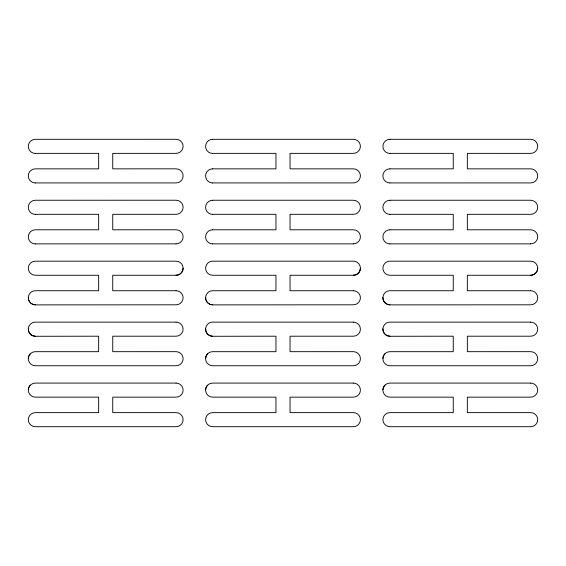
<?xml version="1.0" encoding="UTF-8"?>
<svg xmlns="http://www.w3.org/2000/svg" width="566" height="566" viewBox="0 0 566 566"><rect width="100%" height="100%" fill="white"/><g stroke="black" fill="none" stroke-linecap="round" stroke-linejoin="round"><path stroke-width="0.85" d="M212.632 139.3L353.347 139.3A7.047 7.047 0 0 1 360.408 146.325A7.047 7.047 0 0 1 353.347 153.372L290.047 153.365L290.047 168.845L353.347 168.845A7.047 7.047 0 0 1 360.408 175.877A7.047 7.047 0 0 1 353.347 182.924L212.632 182.917M389.932 139.3L530.646 139.3A7.047 7.047 0 0 1 537.707 146.325A7.047 7.047 0 0 1 530.646 153.372L467.346 153.365L467.346 168.845L530.646 168.845A7.047 7.047 0 0 1 537.707 175.877A7.047 7.047 0 0 1 530.646 182.924L389.932 182.917M35.333 153.365L98.654 153.365L98.654 168.845L35.333 168.845A7.075 7.075 0 0 0 28.293 175.892A7.075 7.075 0 0 0 35.333 182.988M212.632 153.365L275.953 153.365L275.953 168.845L212.632 168.845M389.932 153.365L453.253 153.365L453.253 168.845L389.932 168.845M35.333 182.917L176.047 182.917A7.047 7.047 0 0 0 183.108 175.877A7.047 7.047 0 0 0 176.047 168.831L112.747 168.845L112.747 153.365L176.047 153.365A7.047 7.047 0 0 0 183.108 146.325A7.047 7.047 0 0 0 176.047 139.286L35.333 139.3A7.075 7.075 0 0 0 28.293 146.346A7.075 7.075 0 0 0 35.333 153.443M212.632 200.244L353.347 200.244A7.047 7.047 0 0 1 360.408 207.276A7.047 7.047 0 0 1 353.347 214.316L290.047 214.316L290.047 229.796L353.347 229.796A7.047 7.047 0 0 1 360.408 236.821A7.047 7.047 0 0 1 353.347 243.868M389.932 200.244L530.646 200.244A7.047 7.047 0 0 1 537.707 207.276A7.047 7.047 0 0 1 530.646 214.316L467.346 214.316L467.346 229.796L530.646 229.796A7.047 7.047 0 0 1 537.707 236.821A7.047 7.047 0 0 1 530.646 243.868M35.333 214.316L98.654 214.316L98.654 229.796L35.333 229.796A7.075 7.075 0 0 0 28.293 236.843A7.075 7.075 0 0 0 35.333 243.939M212.632 214.316L275.953 214.316L275.953 229.796L212.632 229.796M389.932 214.316L453.253 214.316L453.253 229.796L389.932 229.796M35.333 243.861L176.047 243.861M212.632 243.861L353.347 243.861M389.932 243.861L530.646 243.861M176.047 290.74L112.747 290.74L112.747 275.26L176.047 275.26A7.047 7.047 0 0 0 183.115 268.227A7.047 7.047 0 0 0 176.047 261.174L35.333 261.188A7.011 7.011 0 0 0 30.373 263.24A7.033 7.033 0 0 0 35.333 275.26L98.654 275.26L98.654 290.74L35.333 290.74A7.033 7.033 0 0 0 30.366 292.799A7.075 7.075 0 0 0 35.333 304.883L176.047 304.812A7.047 7.047 0 0 0 183.108 297.773A7.047 7.047 0 0 0 176.047 290.726M353.347 290.74L290.047 290.74L290.047 275.26L353.347 275.26A7.047 7.047 0 0 0 360.408 268.227A7.047 7.047 0 0 0 353.347 261.174L212.632 261.188A7.011 7.011 0 0 0 207.665 263.24A7.033 7.033 0 0 0 212.632 275.26L275.953 275.26L275.953 290.74L212.632 290.74A7.033 7.033 0 0 0 207.665 292.799A7.075 7.075 0 0 0 212.632 304.883L353.347 304.812A7.047 7.047 0 0 0 360.408 297.773A7.047 7.047 0 0 0 353.347 290.726M530.646 290.74L467.346 290.74L467.346 275.26L530.646 275.26A7.047 7.047 0 0 0 537.707 268.227A7.047 7.047 0 0 0 530.646 261.174L389.932 261.188A7.011 7.011 0 0 0 384.965 263.24A7.033 7.033 0 0 0 389.932 275.26L453.253 275.26L453.253 290.74L389.932 290.74A7.033 7.033 0 0 0 384.965 292.799A7.075 7.075 0 0 0 389.932 304.883L530.646 304.812A7.047 7.047 0 0 0 537.707 297.773A7.047 7.047 0 0 0 530.646 290.726M176.047 322.139L35.333 322.139A7.033 7.033 0 0 0 30.366 324.198A7.075 7.075 0 0 0 35.333 336.282L98.654 336.204L98.654 351.684L35.333 351.684A7.033 7.033 0 0 0 28.307 358.717A7.033 7.033 0 0 0 35.333 365.756L176.047 365.756A7.047 7.047 0 0 0 183.108 358.717A7.047 7.047 0 0 0 176.047 351.67L112.747 351.684L112.747 336.204L176.047 336.204A7.047 7.047 0 0 0 183.108 329.164A7.047 7.047 0 0 0 176.047 322.125M353.347 322.139L212.632 322.139A7.033 7.033 0 0 0 207.665 324.198A7.075 7.075 0 0 0 212.632 336.282L275.953 336.204L275.953 351.684L212.632 351.684A7.033 7.033 0 0 0 205.6 358.717A7.033 7.033 0 0 0 212.632 365.756L353.347 365.756A7.047 7.047 0 0 0 360.408 358.717A7.047 7.047 0 0 0 353.347 351.67L290.047 351.684L290.047 336.204L353.347 336.204A7.047 7.047 0 0 0 360.408 329.164A7.047 7.047 0 0 0 353.347 322.125M530.646 322.139L389.932 322.139A7.033 7.033 0 0 0 384.965 324.198A7.075 7.075 0 0 0 389.932 336.282L453.253 336.204L453.253 351.684L389.932 351.684A7.033 7.033 0 0 0 382.899 358.717A7.033 7.033 0 0 0 389.932 365.756L530.646 365.756A7.047 7.047 0 0 0 537.707 358.717A7.047 7.047 0 0 0 530.646 351.67L467.346 351.684L467.346 336.204L530.646 336.204A7.047 7.047 0 0 0 537.707 329.164A7.047 7.047 0 0 0 530.646 322.125M28.3 389.755A7.117 7.117 0 0 1 30.38 385.142M382.892 389.755A7.117 7.117 0 0 1 384.979 385.142M205.592 389.755A7.117 7.117 0 0 1 207.68 385.142M212.632 153.443A7.075 7.075 0 0 1 205.592 146.346A7.075 7.075 0 0 1 212.675 139.293M212.632 182.988A7.075 7.075 0 0 1 205.592 175.892A7.075 7.075 0 0 1 212.675 168.838M389.932 153.443A7.075 7.075 0 0 1 382.892 146.346A7.075 7.075 0 0 1 389.974 139.293M389.932 182.988A7.075 7.075 0 0 1 382.892 175.892A7.075 7.075 0 0 1 389.974 168.838M212.632 214.387A7.075 7.075 0 0 1 205.592 207.29A7.075 7.075 0 0 1 212.675 200.237M212.632 243.939A7.075 7.075 0 0 1 205.592 236.843A7.075 7.075 0 0 1 212.675 229.789M389.932 214.387A7.075 7.075 0 0 1 382.892 207.29A7.075 7.075 0 0 1 389.974 200.237M389.932 243.939A7.075 7.075 0 0 1 382.892 236.843A7.075 7.075 0 0 1 389.974 229.789M176.047 243.868A7.047 7.047 0 0 0 183.108 236.821A7.047 7.047 0 0 0 176.047 229.782L112.747 229.796L112.747 214.316L176.047 214.316A7.047 7.047 0 0 0 183.108 207.276A7.047 7.047 0 0 0 176.047 200.23L35.333 200.244A7.075 7.075 0 0 0 28.293 207.29A7.075 7.075 0 0 0 35.333 214.387M28.3 358.363A7.117 7.117 0 0 1 30.38 353.743M35.333 336.204A7.033 7.033 0 0 1 28.314 328.811M382.892 358.363A7.117 7.117 0 0 1 384.979 353.743M389.932 336.204A7.033 7.033 0 0 1 382.906 328.811M205.592 358.363A7.117 7.117 0 0 1 207.68 353.743M212.632 336.204A7.033 7.033 0 0 1 205.614 328.811M35.333 304.805A7.033 7.033 0 0 1 28.314 297.412M183.108 268.22A7.047 7.047 0 0 1 176.047 275.267M389.932 304.805A7.033 7.033 0 0 1 382.906 297.412M537.707 268.22A7.047 7.047 0 0 1 530.646 275.267M212.632 304.805A7.033 7.033 0 0 1 205.614 297.412M360.408 268.22A7.047 7.047 0 0 1 353.347 275.267M176.047 383.083L35.333 383.083A7.033 7.033 0 0 0 28.307 390.115A7.033 7.033 0 0 0 35.333 397.148L98.654 397.155L98.654 412.635L35.333 412.635A7.033 7.033 0 0 0 28.307 419.661A7.033 7.033 0 0 0 35.333 426.7L176.047 426.7A7.047 7.047 0 0 0 183.108 419.661A7.047 7.047 0 0 0 176.047 412.621L112.747 412.635L112.747 397.155L176.047 397.155A7.047 7.047 0 0 0 183.108 390.115A7.047 7.047 0 0 0 176.047 383.069M353.347 383.083L212.632 383.083A7.033 7.033 0 0 0 205.6 390.115A7.033 7.033 0 0 0 212.632 397.148L275.953 397.155L275.953 412.635L212.632 412.635A7.033 7.033 0 0 0 205.6 419.661A7.033 7.033 0 0 0 212.632 426.7L353.347 426.7A7.047 7.047 0 0 0 360.408 419.661A7.047 7.047 0 0 0 353.347 412.621L290.047 412.635L290.047 397.155L353.347 397.155A7.047 7.047 0 0 0 360.408 390.115A7.047 7.047 0 0 0 353.347 383.069M530.646 383.083L389.932 383.083A7.033 7.033 0 0 0 382.899 390.115A7.033 7.033 0 0 0 389.932 397.148L453.253 397.155L453.253 412.635L389.932 412.635A7.033 7.033 0 0 0 382.899 419.661A7.033 7.033 0 0 0 389.932 426.7L530.646 426.7A7.047 7.047 0 0 0 537.707 419.661A7.047 7.047 0 0 0 530.646 412.621L467.346 412.635L467.346 397.155L530.646 397.155A7.047 7.047 0 0 0 537.707 390.115A7.047 7.047 0 0 0 530.646 383.069"/></g></svg>
